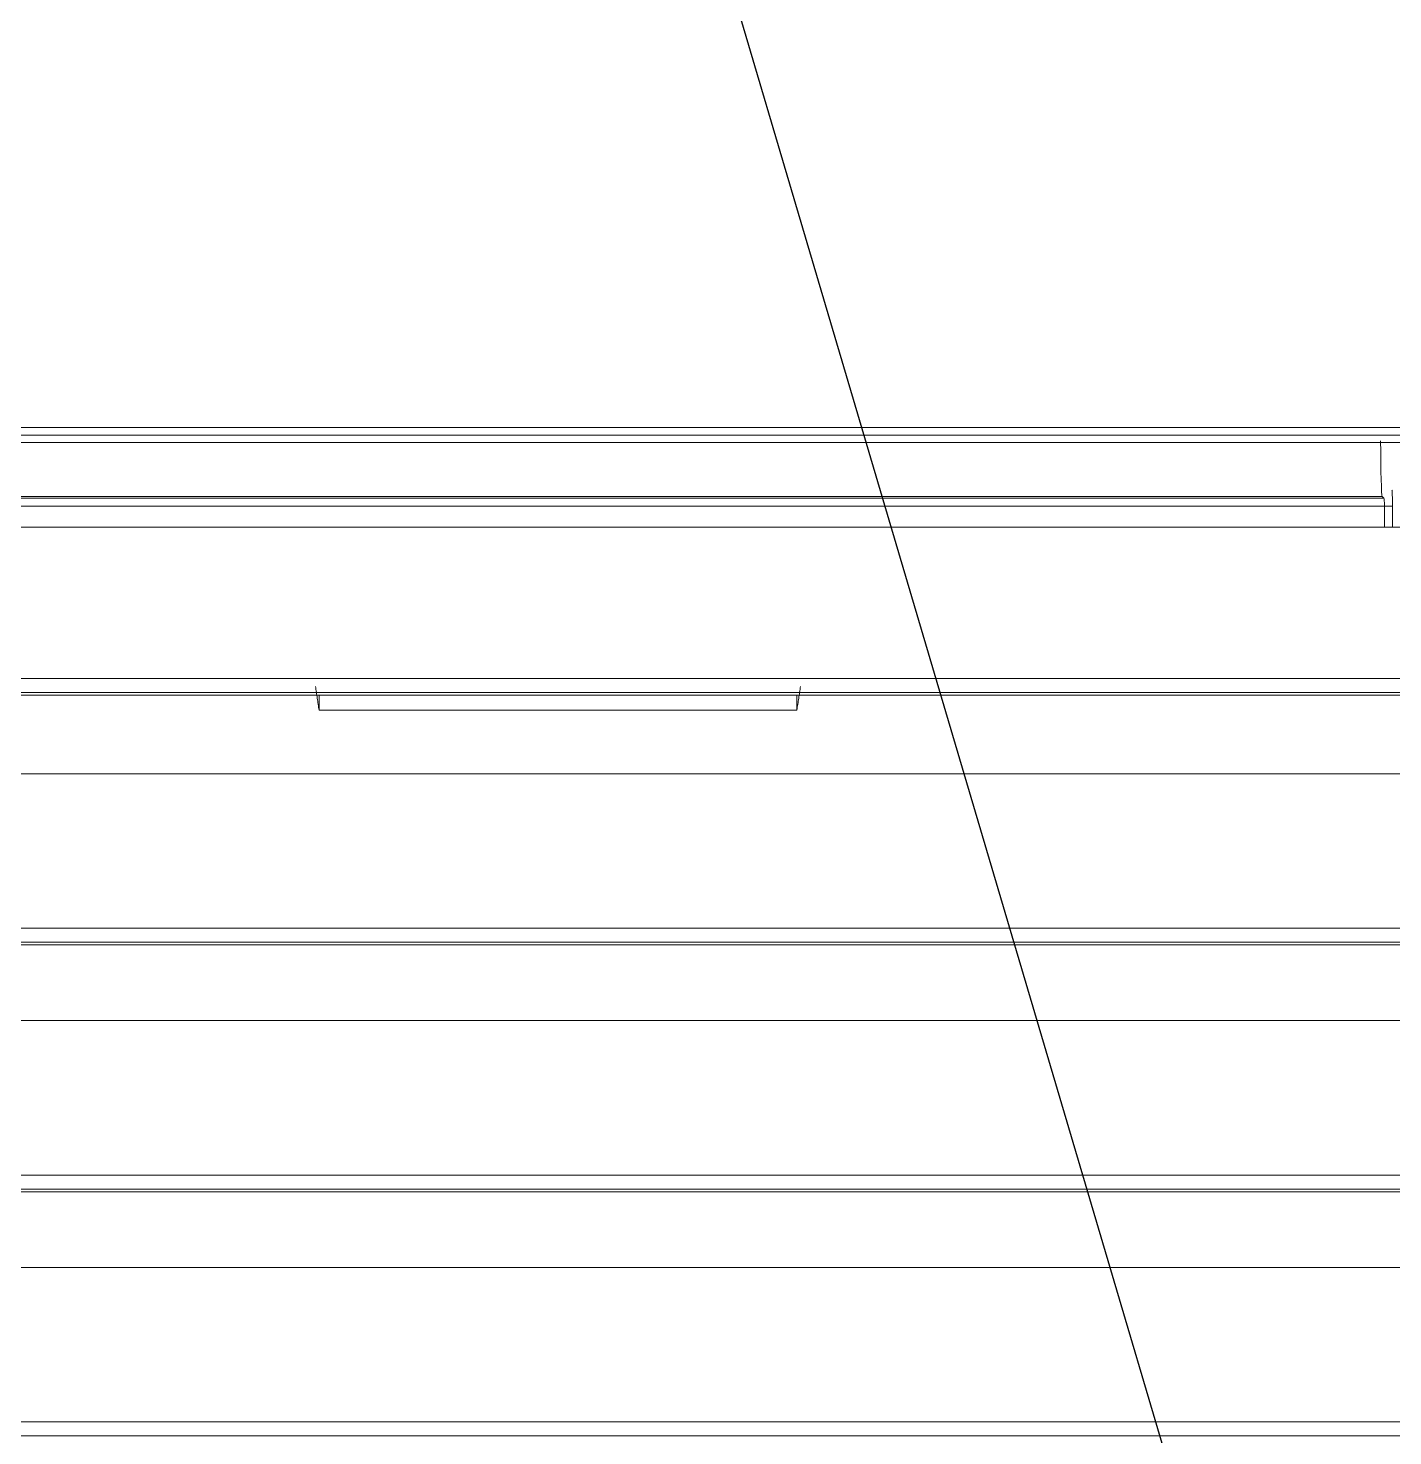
# Model space of a CAD drawing. Header units: inches. Extents: x 3778 to 56227, y -16914 to 35091.
# Drawn here: x 35245.3 to 35331.3, y -13360 to -13271.2 of the extents above; entities that cross this region are included whole.
import ezdxf

# ---------------------------------------------------------------- set-up
doc = ezdxf.new("R2010")
doc.units = ezdxf.units.IN
doc.header["$LTSCALE"] = 100
doc.header["$MEASUREMENT"] = 0
doc.layers.add('06-FUR', color=6, linetype='Continuous')
doc.layers.add('2-con', color=2, linetype='Continuous')
doc.layers.add('mark-B', color=2, linetype='Continuous', lineweight=20)

# ---------------------------------------------------------------- blocks, each defined once
blk = doc.blocks.new('cjscjdeh')
at = {"layer": '06-FUR', "color": 8}
blk.add_line((143035.183, 67904.885), (143281.85, 67069.885), dxfattribs=at)
blk = doc.blocks.new('무풍1way 일반')
at = {"layer": 'mark-B'}
for p, q in [((-357.159, -182.009), (357.159, -182.009)), ((357.159, -182.892), (-357.159, -182.892)), ((204.956, -192.637), (308.238, -192.637)), ((-354.406, -197.573), (354.406, -197.573)), ((354.591, -197.408), (205.056, -197.408)), ((354.406, -198.456), (-354.406, -198.456)), ((204.956, -208.201), (308.238, -208.201)), ((351.838, -212.972), (205.056, -212.972)), ((-351.653, -213.137), (351.653, -213.137)), ((351.653, -214.02), (-351.653, -214.02)), ((204.956, -223.765), (308.238, -223.765)), ((244.723, -227.774), (244.723, -228.721)), ((274.847, -228.721), (274.847, -227.774)), ((-348.867, -228.887), (348.867, -228.887)), ((349.053, -228.721), (205.054, -228.721)), ((348.867, -229.771), (-348.867, -229.771)), ((204.956, -239.329), (308.238, -239.329)), ((207.172, -240.648), (207.171, -239.329)), ((207.172, -240.648), (207.171, -239.329)), ((207.673, -239.329), (207.674, -240.648)), ((207.673, -239.329), (207.674, -240.648)), ((207.172, -240.648), (207.674, -240.648)), ((207.172, -240.648), (207.674, -240.648)), ((207.674, -240.648), (333.849, -240.648)), ((207.674, -240.648), (333.849, -240.648)), ((333.849, -241.15), (207.708, -241.15)), ((207.708, -241.15), (207.814, -241.256)), ((333.849, -241.15), (207.708, -241.15)), ((207.708, -241.15), (207.814, -241.256)), ((207.814, -241.256), (333.546, -241.256)), ((207.814, -241.256), (333.546, -241.256)), ((437.6, -244.655), (205.043, -244.655)), ((476.318, -245.597), (-476.318, -245.597)), ((-464.101, -245.122), (464.101, -245.122))]:
    blk.add_line(p, q, dxfattribs=at)
for centre, major_axis, ratio, start_param, end_param in [((207.207, -240.648), (0.001, -1.004), 0.034921, 4.712368, 6.248257), ((207.207, -240.648), (0.001, -1.004), 0.034921, 4.712368, 6.248257), ((207.709, -240.648), (0.001, -0.502), 0.069841, 4.712303, 6.248193), ((207.709, -240.648), (0.001, -0.502), 0.069841, 4.712303, 6.248193), ((207.812, -244.768), (0.002, -3.514), 0.029932, 1.570781, 3.10667), ((207.812, -244.768), (0.002, -3.514), 0.029932, 1.570781, 3.10667)]:
    blk.add_ellipse(centre, major_axis=major_axis, ratio=ratio, start_param=start_param, end_param=end_param, dxfattribs=at)
for points in [[(244.723, -227.774), (244.495, -229.28)], [(274.847, -227.774), (244.723, -227.774)], [(275.076, -229.28), (274.847, -227.774)]]:
    blk.add_open_spline(points, degree=1, dxfattribs=at)
blk = doc.blocks.new('dpdjzjs')
at = {"layer": 'mark-B', "rotation": 180}
blk.add_blockref('무풍1way 일반', (171509.31, 88288.448), dxfattribs=at)

msp = doc.modelspace()

# ---------------------------------------------------------------- block references
msp.add_blockref('cjscjdeh', (-107842.967, -80843.836))
at = {"layer": '2-con'}
msp.add_blockref('dpdjzjs', (-135970.865, -101830.442), dxfattribs=at)

doc.saveas('drawing.dxf')
